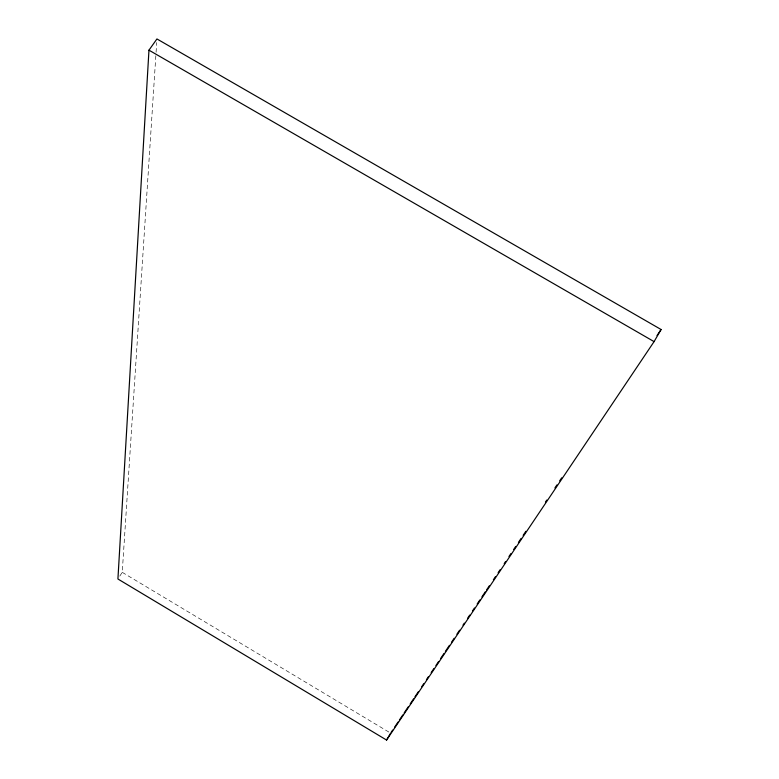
<?xml version="1.0" encoding="UTF-8"?>
<svg xmlns="http://www.w3.org/2000/svg" width="779" height="779" viewBox="0 0 779 779"><rect width="100%" height="100%" fill="white"/><g stroke="black" fill="none" stroke-linecap="round" stroke-linejoin="round"><path stroke-width="0.58" stroke-dasharray="3.9 2.92" d="M119.771 576.139L122.245 572.331L155.985 53.498M156.073 52.281L156.696 42.582M122.245 572.331L390.62 733.117"/><path stroke-width="1.17" d="M148.964 50.168L117.921 579.001L386.569 740.05L654.078 341.621L661.079 329.507L156.939 38.95L148.964 50.168L654.078 341.621M386.569 740.05L390.62 733.117M391.292 732.114L392.645 730.098M394.68 727.07L398.059 722.026M399.413 720L402.792 714.956M404.145 712.941L408.196 706.884M410.231 703.856L413.61 698.812M414.964 696.796L418.342 691.752M421.721 686.708L423.747 683.68M426.454 679.639L428.479 676.62M431.186 672.579L433.893 668.548M435.919 665.519L438.626 661.478M440.651 658.45L444.04 653.406M445.384 651.39L449.444 645.333M451.469 642.305L454.176 638.274M456.883 634.233L459.591 630.201M462.969 625.157L464.323 623.142M467.702 618.098L469.727 615.069M472.434 611.028L474.46 608M477.167 603.968L479.874 599.927M481.899 596.899L485.278 591.855M486.632 589.839L489.339 585.808M493.389 579.751L495.425 576.723M498.132 572.682L500.157 569.663M504.208 563.606L505.561 561.591M508.95 556.547L510.975 553.518M513.682 549.477L515.708 546.449M518.415 542.418L521.112 538.377M523.147 535.348L525.854 531.317M545.456 502.056L546.809 500.04M554.921 487.927L556.956 484.898M559.653 480.867L561.688 477.839M657.018 335.564L661.079 329.507"/></g></svg>
